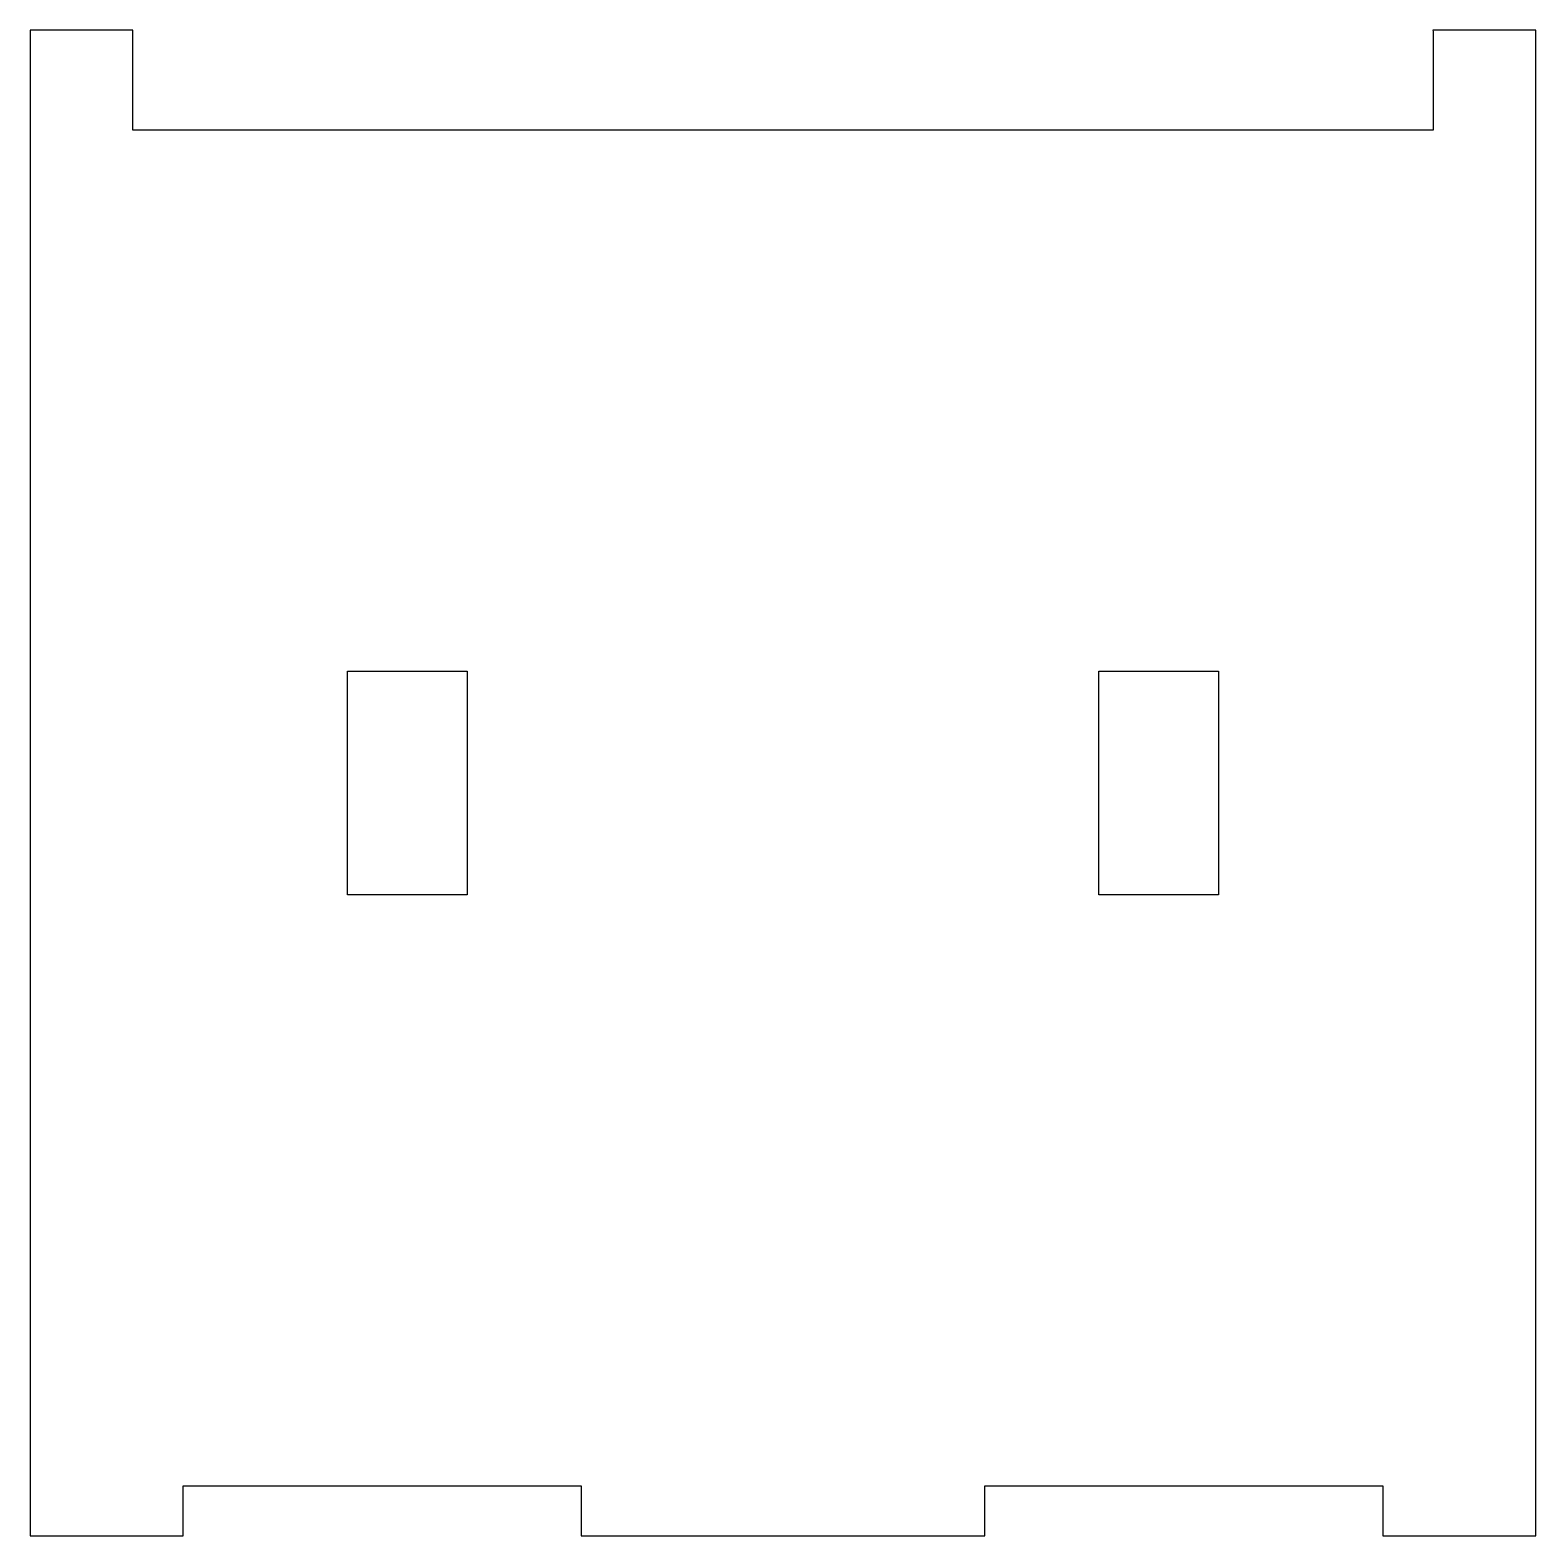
# Model space of a CAD drawing. Extents: x -33 to 117, y 73 to 223.
import ezdxf

# ---------------------------------------------------------------- set-up
doc = ezdxf.new("R2010")
doc.units = 0
doc.layers.add('Layer_1', color=7, linetype='CONTINUOUS')

msp = doc.modelspace()

# ---------------------------------------------------------------- linework, layer by layer
at = {"layer": 'Layer_1', "color": 7}
for points in [[(-33.300466, 223.456731), (-33.432731, 223.455937), (-33.432757, 223.324481), (-33.432757, 73.324523), (-33.431858, 73.192581), (-33.30046, 73.192316), (-18.300366, 73.192316), (-18.169384, 73.190464), (-18.168061, 73.324632), (-18.168061, 78.19203), (21.567448, 78.19203), (21.567448, 73.324632), (21.566654, 73.192705), (21.699774, 73.192441), (61.699347, 73.192441), (61.830813, 73.191912), (61.831607, 73.324701), (61.831607, 78.192099), (101.567118, 78.192099), (101.567118, 73.324701), (101.56897, 73.193674), (101.699518, 73.192351), (116.699615, 73.192351), (116.8318, 73.191822), (116.831906, 73.324531), (116.831906, 223.324439), (116.831853, 223.456043), (116.699615, 223.456836), (106.699205, 223.456836), (106.563911, 223.456855), (106.566901, 223.324545), (106.566901, 213.456943), (-23.168281, 213.456943), (-23.168281, 223.324545), (-23.166323, 223.455379), (-23.30057, 223.456966)], [(-1.768064, 159.49224), (10.167111, 159.49224), (10.167111, 137.15668), (-1.768064, 137.15668)], [(73.231398, 159.49224), (85.167089, 159.49224), (85.167089, 137.15668), (73.231398, 137.15668)]]:
    msp.add_lwpolyline(points, close=True, dxfattribs=at)

doc.saveas('drawing.dxf')
